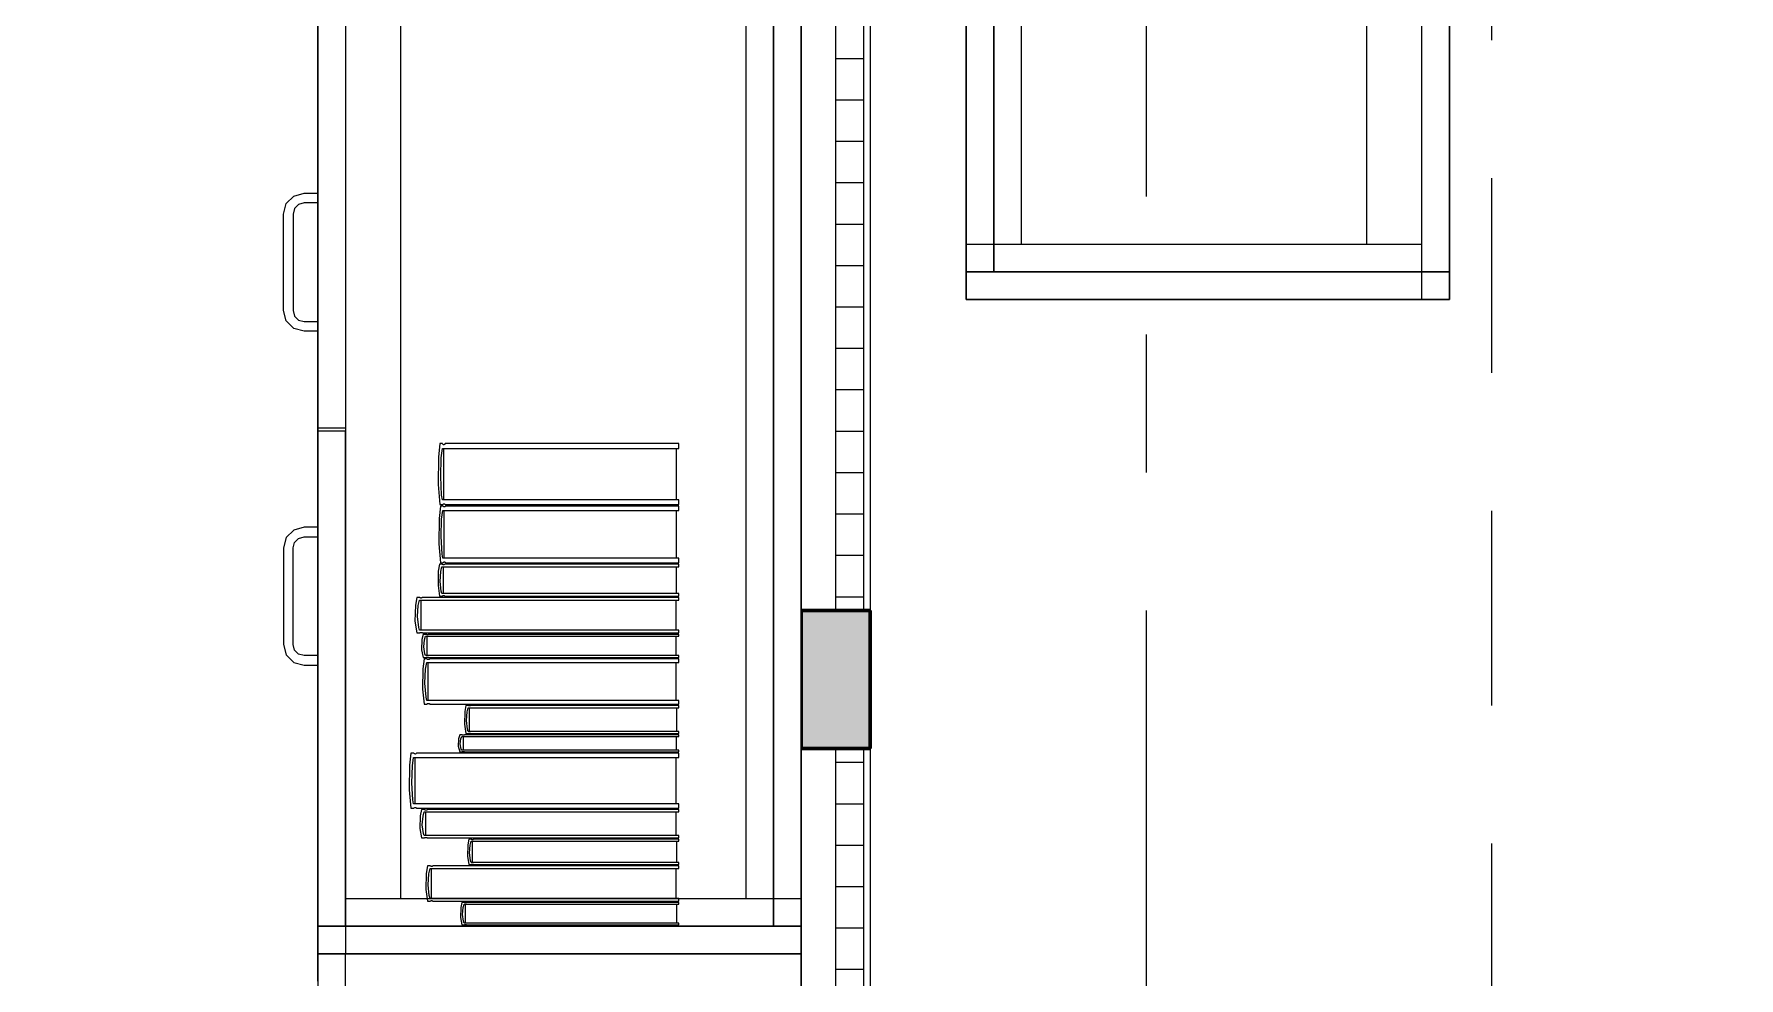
# Model space of a CAD drawing. Header units: inches. Extents: x -19 to 5698, y -728 to 92.
# Drawn here: x 122.014 to 123.249, y 12.084 to 12.768 of the extents above; entities that cross this region are included whole.
import ezdxf

# ---------------------------------------------------------------- set-up
doc = ezdxf.new("R2010")
doc.units = ezdxf.units.IN
doc.header["$MEASUREMENT"] = 0
doc.set_wipeout_variables(frame=1)
for name, pattern in [('Hidden Line', [0.195611, 0.141111, -0.0545]), ('Punto & Raya', [0.65, 0.5, -0.075, 0, -0.075]), ('Wipeout_Contour', [1, 0, -1])]:
    doc.linetypes.add(name, pattern=pattern)
for name, color, linetype in [('02 _ ARQ _ ALB _ Ejes Generales', 251, 'Continuous'), ('02 _ ARQ _ ZON _ Espacio.3D', 7, 'Continuous'), ('08 _ STR _ EXT _ 09 Vigas', 251, 'Continuous'), ('Acabado - Muros', 7, 'Continuous'), ('Interior - Mobiliario', 7, 'Continuous')]:
    doc.layers.add(name, color=color, linetype=linetype)
pattern_1 = [(0, (92.500015, 6e-09), (0, 0.03), [])]

msp = doc.modelspace()

# ---------------------------------------------------------------- linework, layer by layer
at = {"layer": '02 _ ARQ _ ZON _ Espacio.3D', "color": 254, "linetype": 'Continuous', "lineweight": 0, "flags": 128}
for points in [[(104.8201, 17.35), (104.8201, 6.45), (117.6487, 6.4499), (117.6487, 7.7), (117.7931, 7.7), (117.793, 6.45), (122.1232, 6.45), (122.1232, 7.7), (122.57, 7.7), (122.57, 16.9), (122.57, 17.4), (116.67, 17.4), (116.67, 16.9), (116.07, 16.9), (116.07, 16.2999), (115.57, 16.2999), (115.57, 17.4), (112.57, 17.4), (112.57, 16.0999), (108.57, 16.0998), (108.57, 17.35)], [(122.62, 8.1), (123.07, 8.1), (123.07, 7.7), (124.5795, 7.6999), (124.5795, 7.2), (129.37, 7.2), (129.37, 7.7), (129.57, 7.7), (129.57, 8.1), (130.07, 8.1), (130.07, 16.5), (129.57, 16.5), (129.57, 17.35), (129.37, 17.35), (123.27, 17.35), (123.07, 17.35), (123.07, 16.5), (122.62, 16.5)]]:
    msp.add_lwpolyline(points, close=True, dxfattribs=at)
at = {"layer": '08 _ STR _ EXT _ 09 Vigas', "color": 251, "linetype": 'Hidden Line', "lineweight": 13, "true_color": 0x636466}
msp.add_line((123.07, 7.7), (123.07, 16.9), dxfattribs=at)
at = {"layer": 'Interior - Mobiliario', "color": 175, "linetype": 'Continuous', "lineweight": 13}
for p, q in [((122.7094, 14.0554), (122.7094, 12.5954)), ((123.0194, 12.5954), (123.0194, 14.0554)), ((122.7294, 12.6154), (122.7294, 14.0354)), ((122.9794, 14.0354), (122.9794, 12.6154)), ((123.0194, 12.6154), (123.0194, 14.0354)), ((122.24, 13.5813), (122.24, 12.1213)), ((122.55, 12.1213), (122.55, 13.5813)), ((122.24, 13.5613), (122.24, 12.1413)), ((122.28, 12.1413), (122.28, 13.5613)), ((122.53, 13.5613), (122.53, 12.1413)), ((122.22, 12.8413), (122.22, 12.4823)), ((122.24, 12.8413), (122.24, 12.4823)), ((122.195, 12.6373), (122.197, 12.6448)), ((122.197, 12.6448), (122.2025, 12.6502)), ((122.2025, 12.6502), (122.21, 12.6523)), ((122.206, 12.6442), (122.2031, 12.6413)), ((122.21, 12.6453), (122.206, 12.6442)), ((122.21, 12.6523), (122.22, 12.6523)), ((122.22, 12.6453), (122.21, 12.6453)), ((122.22, 12.6523), (122.22, 12.6453)), ((122.195, 12.5673), (122.195, 12.6373)), ((122.2031, 12.6413), (122.202, 12.6373)), ((122.202, 12.6373), (122.202, 12.5673)), ((122.7294, 12.6154), (122.9794, 12.6154)), ((122.9794, 12.6154), (123.0194, 12.6154)), ((122.7094, 12.5954), (123.0194, 12.5954)), ((122.197, 12.5598), (122.195, 12.5673)), ((122.2025, 12.5543), (122.197, 12.5598)), ((122.202, 12.5673), (122.2031, 12.5633)), ((122.2031, 12.5633), (122.206, 12.5603)), ((122.206, 12.5603), (122.21, 12.5593)), ((122.21, 12.5593), (122.22, 12.5593)), ((122.22, 12.5593), (122.22, 12.5523)), ((122.21, 12.5523), (122.2025, 12.5543)), ((122.22, 12.5523), (122.21, 12.5523)), ((122.22, 12.4823), (122.24, 12.4823)), ((122.22, 12.4803), (122.24, 12.4803)), ((122.3084, 12.4709), (122.3074, 12.4612)), ((122.3102, 12.4709), (122.3084, 12.4709)), ((122.3103, 12.4707), (122.3102, 12.4709)), ((122.3106, 12.4704), (122.3103, 12.4707)), ((122.3108, 12.4702), (122.3106, 12.4704)), ((122.311, 12.4701), (122.3108, 12.4702)), ((122.3113, 12.4701), (122.311, 12.4701)), ((122.3115, 12.4702), (122.3113, 12.4701)), ((122.3118, 12.4704), (122.3115, 12.4702)), ((122.312, 12.4706), (122.3118, 12.4704)), ((122.3122, 12.4709), (122.312, 12.4706)), ((122.4813, 12.4709), (122.3122, 12.4709)), ((122.4813, 12.4673), (122.4813, 12.4709)), ((122.3074, 12.4612), (122.3072, 12.4414)), ((122.3089, 12.4471), (122.3093, 12.4607)), ((122.3093, 12.4607), (122.3101, 12.4673)), ((122.3101, 12.4673), (122.4813, 12.4673)), ((122.311, 12.4673), (122.311, 12.4302)), ((122.4796, 12.4302), (122.4796, 12.4673)), ((122.3096, 12.4336), (122.3089, 12.4471)), ((122.3072, 12.4414), (122.3084, 12.4267)), ((122.3101, 12.4302), (122.3096, 12.4336)), ((122.3087, 12.4257), (122.3078, 12.4167)), ((122.3084, 12.4267), (122.3102, 12.4267)), ((122.3106, 12.4257), (122.3087, 12.4257)), ((122.3096, 12.4162), (122.3104, 12.4224)), ((122.4813, 12.4302), (122.3101, 12.4302)), ((122.3102, 12.4267), (122.3104, 12.4269)), ((122.3104, 12.4269), (122.3106, 12.4272)), ((122.3104, 12.4224), (122.4813, 12.4224)), ((122.3106, 12.4272), (122.3108, 12.4273)), ((122.3107, 12.4255), (122.3106, 12.4257)), ((122.3109, 12.4253), (122.3107, 12.4255)), ((122.3108, 12.4273), (122.3111, 12.4274)), ((122.3111, 12.4251), (122.3109, 12.4253)), ((122.3111, 12.4274), (122.3114, 12.4274)), ((122.3114, 12.425), (122.3111, 12.4251)), ((122.3113, 12.4224), (122.3113, 12.3878)), ((122.3114, 12.4274), (122.3116, 12.4273)), ((122.3116, 12.425), (122.3114, 12.425)), ((122.3116, 12.4273), (122.3118, 12.4271)), ((122.3119, 12.4251), (122.3116, 12.425)), ((122.3118, 12.4271), (122.3121, 12.4269)), ((122.3121, 12.4252), (122.3119, 12.4251)), ((122.3121, 12.4269), (122.3122, 12.4267)), ((122.3124, 12.4255), (122.3121, 12.4252)), ((122.3122, 12.4267), (122.4813, 12.4267)), ((122.3125, 12.4257), (122.3124, 12.4255)), ((122.4813, 12.4257), (122.3125, 12.4257)), ((122.4796, 12.3878), (122.4796, 12.4224)), ((122.4813, 12.4267), (122.4813, 12.4302)), ((122.4813, 12.4224), (122.4813, 12.4257)), ((122.2025, 12.4082), (122.197, 12.4028)), ((122.21, 12.4103), (122.2025, 12.4082)), ((122.22, 12.4103), (122.21, 12.4103)), ((122.22, 12.4033), (122.22, 12.4103)), ((122.3078, 12.4167), (122.3075, 12.3983)), ((122.3092, 12.4036), (122.3096, 12.4162)), ((122.197, 12.4028), (122.195, 12.3953)), ((122.195, 12.3953), (122.195, 12.3253)), ((122.202, 12.3953), (122.2031, 12.3993)), ((122.202, 12.3253), (122.202, 12.3953)), ((122.2031, 12.3993), (122.206, 12.4022)), ((122.206, 12.4022), (122.21, 12.4033)), ((122.21, 12.4033), (122.22, 12.4033)), ((122.3075, 12.3983), (122.3087, 12.3845)), ((122.3099, 12.3909), (122.3092, 12.4036)), ((122.3081, 12.3835), (122.3072, 12.3785)), ((122.31, 12.3835), (122.3081, 12.3835)), ((122.3087, 12.3845), (122.3106, 12.3845)), ((122.3104, 12.3878), (122.3099, 12.3909)), ((122.3101, 12.3834), (122.31, 12.3835)), ((122.3103, 12.3833), (122.3101, 12.3834)), ((122.3106, 12.3832), (122.3103, 12.3833)), ((122.4813, 12.3878), (122.3104, 12.3878)), ((122.3106, 12.3845), (122.3107, 12.3848)), ((122.3108, 12.3832), (122.3106, 12.3832)), ((122.3107, 12.3848), (122.3109, 12.385)), ((122.3111, 12.3831), (122.3108, 12.3832)), ((122.3109, 12.385), (122.3112, 12.3851)), ((122.3113, 12.3832), (122.3111, 12.3831)), ((122.3112, 12.3851), (122.3114, 12.3852)), ((122.3116, 12.3833), (122.3113, 12.3832)), ((122.3114, 12.3852), (122.3117, 12.3852)), ((122.3118, 12.3834), (122.3116, 12.3833)), ((122.3117, 12.3852), (122.3119, 12.3851)), ((122.3119, 12.3835), (122.3118, 12.3834)), ((122.3119, 12.3851), (122.3122, 12.3849)), ((122.4813, 12.3835), (122.3119, 12.3835)), ((122.3122, 12.3849), (122.3124, 12.3847)), ((122.3124, 12.3847), (122.3125, 12.3845)), ((122.3125, 12.3845), (122.4813, 12.3845)), ((122.4813, 12.3845), (122.4813, 12.3878)), ((122.4813, 12.3817), (122.4813, 12.3835)), ((122.3072, 12.3785), (122.307, 12.3681)), ((122.3086, 12.3711), (122.3091, 12.3782)), ((122.3093, 12.364), (122.3086, 12.3711)), ((122.3091, 12.3782), (122.3098, 12.3817)), ((122.3098, 12.3817), (122.4813, 12.3817)), ((122.3107, 12.3817), (122.3107, 12.3623)), ((122.4796, 12.3623), (122.4796, 12.3817)), ((122.2916, 12.3594), (122.2906, 12.3538)), ((122.2937, 12.3594), (122.2916, 12.3594)), ((122.2938, 12.3593), (122.2937, 12.3594)), ((122.294, 12.3592), (122.2938, 12.3593)), ((122.2943, 12.3591), (122.294, 12.3592)), ((122.2946, 12.359), (122.2943, 12.3591)), ((122.2948, 12.359), (122.2946, 12.359)), ((122.2951, 12.3591), (122.2948, 12.359)), ((122.2954, 12.3592), (122.2951, 12.3591)), ((122.2956, 12.3593), (122.2954, 12.3592)), ((122.2958, 12.3594), (122.2956, 12.3593)), ((122.4813, 12.3594), (122.2958, 12.3594)), ((122.307, 12.3681), (122.3081, 12.3604)), ((122.3081, 12.3604), (122.31, 12.3604)), ((122.3098, 12.3623), (122.3093, 12.364)), ((122.4813, 12.3623), (122.3098, 12.3623)), ((122.31, 12.3604), (122.3101, 12.3606)), ((122.3101, 12.3606), (122.3104, 12.3607)), ((122.3104, 12.3607), (122.3106, 12.3608)), ((122.3106, 12.3608), (122.3109, 12.3608)), ((122.3109, 12.3608), (122.3111, 12.3608)), ((122.3111, 12.3608), (122.3114, 12.3608)), ((122.3114, 12.3608), (122.3116, 12.3607)), ((122.3116, 12.3607), (122.3118, 12.3605)), ((122.3118, 12.3605), (122.3119, 12.3604)), ((122.3119, 12.3604), (122.4813, 12.3604)), ((122.4813, 12.3604), (122.4813, 12.3623)), ((122.4813, 12.3574), (122.4813, 12.3594)), ((122.2906, 12.3538), (122.2903, 12.3423)), ((122.2922, 12.3456), (122.2926, 12.3535)), ((122.293, 12.3377), (122.2922, 12.3456)), ((122.2926, 12.3535), (122.2935, 12.3574)), ((122.2935, 12.3574), (122.4813, 12.3574)), ((122.2945, 12.3574), (122.2945, 12.3358)), ((122.4794, 12.3358), (122.4794, 12.3574)), ((122.2903, 12.3423), (122.2916, 12.3337)), ((122.2916, 12.3337), (122.2937, 12.3337)), ((122.2935, 12.3358), (122.293, 12.3377)), ((122.4813, 12.3358), (122.2935, 12.3358)), ((122.2937, 12.3337), (122.2938, 12.3338)), ((122.2938, 12.3338), (122.2941, 12.334)), ((122.2941, 12.334), (122.2944, 12.3341)), ((122.2944, 12.3341), (122.2946, 12.3341)), ((122.2946, 12.3341), (122.2949, 12.3341)), ((122.2949, 12.3341), (122.2952, 12.3341)), ((122.2952, 12.3341), (122.2954, 12.334)), ((122.2954, 12.334), (122.2957, 12.3338)), ((122.2957, 12.3338), (122.2958, 12.3337)), ((122.2958, 12.3337), (122.4813, 12.3337)), ((122.4813, 12.3337), (122.4813, 12.3358)), ((122.195, 12.3253), (122.197, 12.3178)), ((122.2031, 12.3213), (122.202, 12.3253)), ((122.206, 12.3183), (122.2031, 12.3213)), ((122.2952, 12.329), (122.2949, 12.3215)), ((122.2949, 12.3215), (122.2962, 12.3159)), ((122.2962, 12.3327), (122.2952, 12.329)), ((122.2982, 12.3327), (122.2962, 12.3327)), ((122.2967, 12.3237), (122.2972, 12.3288)), ((122.2975, 12.3185), (122.2967, 12.3237)), ((122.2972, 12.3288), (122.298, 12.3314)), ((122.298, 12.3314), (122.4813, 12.3314)), ((122.2983, 12.3326), (122.2982, 12.3327)), ((122.2985, 12.3325), (122.2983, 12.3326)), ((122.2988, 12.3325), (122.2985, 12.3325)), ((122.299, 12.3324), (122.2988, 12.3325)), ((122.2989, 12.3314), (122.2989, 12.3173)), ((122.2993, 12.3324), (122.299, 12.3324)), ((122.2996, 12.3324), (122.2993, 12.3324)), ((122.2998, 12.3325), (122.2996, 12.3324)), ((122.3001, 12.3326), (122.2998, 12.3325)), ((122.3002, 12.3327), (122.3001, 12.3326)), ((122.4813, 12.3327), (122.3002, 12.3327)), ((122.4795, 12.3173), (122.4795, 12.3314)), ((122.4813, 12.3314), (122.4813, 12.3327)), ((122.197, 12.3178), (122.2025, 12.3123)), ((122.2025, 12.3123), (122.21, 12.3103)), ((122.21, 12.3173), (122.206, 12.3183)), ((122.22, 12.3173), (122.21, 12.3173)), ((122.21, 12.3103), (122.22, 12.3103)), ((122.22, 12.3103), (122.22, 12.3173)), ((122.297, 12.3149), (122.296, 12.3077)), ((122.2962, 12.3159), (122.2982, 12.3159)), ((122.299, 12.3149), (122.297, 12.3149)), ((122.298, 12.3173), (122.2975, 12.3185)), ((122.4813, 12.3173), (122.298, 12.3173)), ((122.298, 12.3074), (122.2988, 12.3123)), ((122.2982, 12.3159), (122.2983, 12.316)), ((122.2983, 12.316), (122.2986, 12.3161)), ((122.2986, 12.3161), (122.2988, 12.3162)), ((122.2988, 12.3162), (122.2991, 12.3162)), ((122.2988, 12.3123), (122.4813, 12.3123)), ((122.2991, 12.3148), (122.299, 12.3149)), ((122.2991, 12.3162), (122.2994, 12.3162)), ((122.2993, 12.3146), (122.2991, 12.3148)), ((122.2996, 12.3145), (122.2993, 12.3146)), ((122.2994, 12.3162), (122.2996, 12.3162)), ((122.2996, 12.3162), (122.2999, 12.3161)), ((122.2998, 12.3144), (122.2996, 12.3145)), ((122.2997, 12.3123), (122.2997, 12.2848)), ((122.3001, 12.3144), (122.2998, 12.3144)), ((122.2999, 12.3161), (122.3001, 12.316)), ((122.3001, 12.316), (122.3002, 12.3159)), ((122.3004, 12.3144), (122.3001, 12.3144)), ((122.3002, 12.3159), (122.4813, 12.3159)), ((122.3006, 12.3146), (122.3004, 12.3144)), ((122.3009, 12.3148), (122.3006, 12.3146)), ((122.301, 12.3149), (122.3009, 12.3148)), ((122.4813, 12.3149), (122.301, 12.3149)), ((122.4795, 12.2848), (122.4795, 12.3123)), ((122.4813, 12.3159), (122.4813, 12.3173)), ((122.4813, 12.3123), (122.4813, 12.3149)), ((122.296, 12.3077), (122.2957, 12.2931)), ((122.2975, 12.2973), (122.298, 12.3074)), ((122.2983, 12.2872), (122.2975, 12.2973)), ((122.2957, 12.2931), (122.297, 12.2821)), ((122.2988, 12.2848), (122.2983, 12.2872)), ((122.4813, 12.2848), (122.2988, 12.2848)), ((122.4813, 12.2821), (122.4813, 12.2848)), ((122.297, 12.2821), (122.299, 12.2821)), ((122.299, 12.2821), (122.2991, 12.2823)), ((122.2991, 12.2823), (122.2994, 12.2825)), ((122.2994, 12.2825), (122.2996, 12.2826)), ((122.2996, 12.2826), (122.2999, 12.2827)), ((122.2999, 12.2827), (122.3002, 12.2827)), ((122.3002, 12.2827), (122.3004, 12.2826)), ((122.3004, 12.2826), (122.3007, 12.2825)), ((122.3007, 12.2825), (122.3009, 12.2823)), ((122.3009, 12.2823), (122.301, 12.2821)), ((122.301, 12.2821), (122.4813, 12.2821)), ((122.3264, 12.2767), (122.3262, 12.2676)), ((122.3272, 12.2811), (122.3264, 12.2767)), ((122.3289, 12.2811), (122.3272, 12.2811)), ((122.3276, 12.2702), (122.328, 12.2765)), ((122.328, 12.2765), (122.3287, 12.2795)), ((122.3287, 12.2795), (122.4813, 12.2795)), ((122.329, 12.2811), (122.3289, 12.2811)), ((122.3292, 12.2809), (122.329, 12.2811)), ((122.3294, 12.2808), (122.3292, 12.2809)), ((122.3296, 12.2808), (122.3294, 12.2808)), ((122.3295, 12.2795), (122.3295, 12.2624)), ((122.3298, 12.2808), (122.3296, 12.2808)), ((122.3301, 12.2808), (122.3298, 12.2808)), ((122.3303, 12.2809), (122.3301, 12.2808)), ((122.3305, 12.281), (122.3303, 12.2809)), ((122.3306, 12.2811), (122.3305, 12.281)), ((122.4813, 12.2811), (122.3306, 12.2811)), ((122.4798, 12.2624), (122.4798, 12.2795)), ((122.4813, 12.2795), (122.4813, 12.2811)), ((122.3227, 12.2598), (122.3218, 12.2571)), ((122.3244, 12.2598), (122.3227, 12.2598)), ((122.3245, 12.2597), (122.3244, 12.2598)), ((122.3247, 12.2596), (122.3245, 12.2597)), ((122.3249, 12.2596), (122.3247, 12.2596)), ((122.3252, 12.2596), (122.3249, 12.2596)), ((122.3254, 12.2596), (122.3252, 12.2596)), ((122.3256, 12.2596), (122.3254, 12.2596)), ((122.3258, 12.2596), (122.3256, 12.2596)), ((122.326, 12.2597), (122.3258, 12.2596)), ((122.3262, 12.2598), (122.326, 12.2597)), ((122.3262, 12.2676), (122.3272, 12.2608)), ((122.4813, 12.2598), (122.3262, 12.2598)), ((122.3272, 12.2608), (122.3289, 12.2608)), ((122.3283, 12.2639), (122.3276, 12.2702)), ((122.3287, 12.2624), (122.3283, 12.2639)), ((122.4813, 12.2624), (122.3287, 12.2624)), ((122.3289, 12.2608), (122.329, 12.2609)), ((122.329, 12.2609), (122.3292, 12.261)), ((122.3292, 12.261), (122.3294, 12.2611)), ((122.3294, 12.2611), (122.3296, 12.2611)), ((122.3296, 12.2611), (122.3299, 12.2611)), ((122.3299, 12.2611), (122.3301, 12.261)), ((122.3301, 12.261), (122.3303, 12.261)), ((122.3303, 12.261), (122.3305, 12.2608)), ((122.3305, 12.2608), (122.3306, 12.2608)), ((122.3306, 12.2608), (122.4813, 12.2608)), ((122.4813, 12.2608), (122.4813, 12.2624)), ((122.4813, 12.2588), (122.4813, 12.2598)), ((122.3218, 12.2571), (122.3216, 12.2517)), ((122.3216, 12.2517), (122.3227, 12.2477)), ((122.3227, 12.2477), (122.3244, 12.2477)), ((122.3231, 12.2533), (122.3236, 12.257)), ((122.3238, 12.2496), (122.3231, 12.2533)), ((122.3236, 12.257), (122.3243, 12.2588)), ((122.3243, 12.2487), (122.3238, 12.2496)), ((122.3243, 12.2588), (122.4813, 12.2588)), ((122.4813, 12.2487), (122.3243, 12.2487)), ((122.3244, 12.2477), (122.3246, 12.2478)), ((122.3246, 12.2478), (122.3248, 12.2479)), ((122.3248, 12.2479), (122.325, 12.2479)), ((122.325, 12.2479), (122.3252, 12.2479)), ((122.3251, 12.2588), (122.3251, 12.2487)), ((122.3252, 12.2479), (122.3254, 12.2479)), ((122.3254, 12.2479), (122.3257, 12.2479)), ((122.3257, 12.2479), (122.3259, 12.2478)), ((122.3259, 12.2478), (122.3261, 12.2478)), ((122.3261, 12.2478), (122.3262, 12.2477)), ((122.3262, 12.2477), (122.4813, 12.2477)), ((122.4797, 12.2487), (122.4797, 12.2588)), ((122.4813, 12.2477), (122.4813, 12.2487)), ((122.2863, 12.2379), (122.286, 12.22)), ((122.2873, 12.2467), (122.2863, 12.2379)), ((122.2894, 12.2467), (122.2873, 12.2467)), ((122.2879, 12.2252), (122.2884, 12.2375)), ((122.2884, 12.2375), (122.2893, 12.2435)), ((122.2893, 12.2435), (122.4813, 12.2435)), ((122.2895, 12.2466), (122.2894, 12.2467)), ((122.2898, 12.2463), (122.2895, 12.2466)), ((122.29, 12.2461), (122.2898, 12.2463)), ((122.2903, 12.2461), (122.29, 12.2461)), ((122.2902, 12.2435), (122.2902, 12.2099)), ((122.2906, 12.246), (122.2903, 12.2461)), ((122.2909, 12.2461), (122.2906, 12.246)), ((122.2912, 12.2463), (122.2909, 12.2461)), ((122.2914, 12.2465), (122.2912, 12.2463)), ((122.2916, 12.2467), (122.2914, 12.2465)), ((122.4813, 12.2467), (122.2916, 12.2467)), ((122.4794, 12.2099), (122.4794, 12.2435)), ((122.4813, 12.2435), (122.4813, 12.2467)), ((122.2887, 12.2129), (122.2879, 12.2252)), ((122.286, 12.22), (122.2873, 12.2067)), ((122.2893, 12.2099), (122.2887, 12.2129)), ((122.4813, 12.2099), (122.2893, 12.2099)), ((122.4813, 12.2067), (122.4813, 12.2099)), ((122.2873, 12.2067), (122.2894, 12.2067)), ((122.2894, 12.2067), (122.2896, 12.2069)), ((122.2896, 12.2069), (122.2898, 12.2071)), ((122.2898, 12.2071), (122.2901, 12.2073)), ((122.2901, 12.2073), (122.2904, 12.2073)), ((122.2904, 12.2073), (122.2907, 12.2073)), ((122.2907, 12.2073), (122.291, 12.2072)), ((122.291, 12.2072), (122.2912, 12.2071)), ((122.2912, 12.2071), (122.2915, 12.2068)), ((122.2915, 12.2068), (122.2916, 12.2067)), ((122.2916, 12.2067), (122.4813, 12.2067)), ((122.2941, 12.2012), (122.2938, 12.192)), ((122.2951, 12.2057), (122.2941, 12.2012)), ((122.2971, 12.2057), (122.2951, 12.2057)), ((122.2956, 12.1947), (122.2961, 12.201)), ((122.2961, 12.201), (122.2969, 12.204)), ((122.2969, 12.204), (122.4813, 12.204)), ((122.2972, 12.2056), (122.2971, 12.2057)), ((122.2974, 12.2055), (122.2972, 12.2056)), ((122.2977, 12.2054), (122.2974, 12.2055)), ((122.298, 12.2053), (122.2977, 12.2054)), ((122.2979, 12.204), (122.2979, 12.1869)), ((122.2982, 12.2053), (122.298, 12.2053)), ((122.2985, 12.2054), (122.2982, 12.2053)), ((122.2988, 12.2054), (122.2985, 12.2054)), ((122.299, 12.2056), (122.2988, 12.2054)), ((122.2992, 12.2057), (122.299, 12.2056)), ((122.4813, 12.2057), (122.2992, 12.2057)), ((122.4795, 12.1869), (122.4795, 12.204)), ((122.4813, 12.204), (122.4813, 12.2057)), ((122.2938, 12.192), (122.2951, 12.1852)), ((122.2951, 12.1852), (122.2971, 12.1852)), ((122.2964, 12.1884), (122.2956, 12.1947)), ((122.2969, 12.1869), (122.2964, 12.1884)), ((122.4813, 12.1869), (122.2969, 12.1869)), ((122.2971, 12.1852), (122.2973, 12.1853)), ((122.2973, 12.1853), (122.2975, 12.1854)), ((122.2975, 12.1854), (122.2978, 12.1855)), ((122.2978, 12.1855), (122.298, 12.1856)), ((122.298, 12.1856), (122.2983, 12.1856)), ((122.2983, 12.1856), (122.2986, 12.1855)), ((122.2986, 12.1855), (122.2988, 12.1854)), ((122.2988, 12.1854), (122.2991, 12.1853)), ((122.2991, 12.1853), (122.2992, 12.1852)), ((122.2992, 12.1852), (122.4813, 12.1852)), ((122.4813, 12.1852), (122.4813, 12.1869)), ((122.3285, 12.1802), (122.3283, 12.1721)), ((122.3294, 12.1842), (122.3285, 12.1802)), ((122.331, 12.1842), (122.3294, 12.1842)), ((122.3298, 12.1744), (122.3302, 12.18)), ((122.3304, 12.1689), (122.3298, 12.1744)), ((122.3302, 12.18), (122.3309, 12.1828)), ((122.3309, 12.1828), (122.4813, 12.1828)), ((122.3311, 12.1841), (122.331, 12.1842)), ((122.3313, 12.184), (122.3311, 12.1841)), ((122.3315, 12.184), (122.3313, 12.184)), ((122.3317, 12.1839), (122.3315, 12.184)), ((122.3316, 12.1828), (122.3316, 12.1675)), ((122.332, 12.1839), (122.3317, 12.1839)), ((122.3322, 12.1839), (122.332, 12.1839)), ((122.3324, 12.184), (122.3322, 12.1839)), ((122.3326, 12.1841), (122.3324, 12.184)), ((122.3327, 12.1842), (122.3326, 12.1841)), ((122.4813, 12.1842), (122.3327, 12.1842)), ((122.4798, 12.1675), (122.4798, 12.1828)), ((122.4813, 12.1828), (122.4813, 12.1842)), ((122.2993, 12.165), (122.2983, 12.1594)), ((122.3013, 12.165), (122.2993, 12.165)), ((122.3003, 12.1591), (122.3012, 12.163)), ((122.3012, 12.163), (122.4813, 12.163)), ((122.3014, 12.1649), (122.3013, 12.165)), ((122.3016, 12.1648), (122.3014, 12.1649)), ((122.3019, 12.1647), (122.3016, 12.1648)), ((122.3022, 12.1646), (122.3019, 12.1647)), ((122.3021, 12.163), (122.3021, 12.1414)), ((122.3024, 12.1646), (122.3022, 12.1646)), ((122.3027, 12.1646), (122.3024, 12.1646)), ((122.3029, 12.1647), (122.3027, 12.1646)), ((122.3032, 12.1649), (122.3029, 12.1647)), ((122.3033, 12.165), (122.3032, 12.1649)), ((122.4813, 12.165), (122.3033, 12.165)), ((122.3283, 12.1721), (122.3294, 12.166)), ((122.3294, 12.166), (122.331, 12.166)), ((122.3309, 12.1675), (122.3304, 12.1689)), ((122.4813, 12.1675), (122.3309, 12.1675)), ((122.331, 12.166), (122.3311, 12.1661)), ((122.3311, 12.1661), (122.3313, 12.1662)), ((122.3313, 12.1662), (122.3316, 12.1663)), ((122.3316, 12.1663), (122.3318, 12.1663)), ((122.3318, 12.1663), (122.332, 12.1663)), ((122.332, 12.1663), (122.3322, 12.1663)), ((122.3322, 12.1663), (122.3324, 12.1662)), ((122.3324, 12.1662), (122.3326, 12.1661)), ((122.3326, 12.1661), (122.3327, 12.166)), ((122.3327, 12.166), (122.4813, 12.166)), ((122.4795, 12.1414), (122.4795, 12.163)), ((122.4813, 12.166), (122.4813, 12.1675)), ((122.4813, 12.163), (122.4813, 12.165)), ((122.2983, 12.1594), (122.2981, 12.1479)), ((122.2999, 12.1512), (122.3003, 12.1591)), ((122.3006, 12.1434), (122.2999, 12.1512)), ((122.24, 12.1413), (122.28, 12.1413)), ((122.28, 12.1413), (122.53, 12.1413)), ((122.2981, 12.1479), (122.2993, 12.1394)), ((122.2993, 12.1394), (122.3013, 12.1394)), ((122.3012, 12.1414), (122.3006, 12.1434)), ((122.4813, 12.1414), (122.3012, 12.1414)), ((122.3013, 12.1394), (122.3015, 12.1395)), ((122.3015, 12.1395), (122.3017, 12.1397)), ((122.3017, 12.1397), (122.302, 12.1397)), ((122.302, 12.1397), (122.3022, 12.1398)), ((122.3022, 12.1398), (122.3025, 12.1398)), ((122.3025, 12.1398), (122.3027, 12.1397)), ((122.3027, 12.1397), (122.303, 12.1396)), ((122.303, 12.1396), (122.3032, 12.1395)), ((122.3032, 12.1395), (122.3033, 12.1394)), ((122.3033, 12.1394), (122.4813, 12.1394)), ((122.3243, 12.1384), (122.3234, 12.1348)), ((122.326, 12.1384), (122.3243, 12.1384)), ((122.3251, 12.1347), (122.3258, 12.1371)), ((122.3258, 12.1371), (122.4813, 12.1371)), ((122.3261, 12.1383), (122.326, 12.1384)), ((122.3263, 12.1382), (122.3261, 12.1383)), ((122.3265, 12.1381), (122.3263, 12.1382)), ((122.3267, 12.1381), (122.3265, 12.1381)), ((122.3269, 12.1381), (122.3267, 12.1381)), ((122.3272, 12.1381), (122.3269, 12.1381)), ((122.3274, 12.1382), (122.3272, 12.1381)), ((122.3276, 12.1383), (122.3274, 12.1382)), ((122.3277, 12.1384), (122.3276, 12.1383)), ((122.4813, 12.1384), (122.3277, 12.1384)), ((122.4813, 12.1394), (122.4813, 12.1414)), ((122.4813, 12.1371), (122.4813, 12.1384)), ((122.3234, 12.1348), (122.3232, 12.1276)), ((122.3247, 12.1297), (122.3251, 12.1347)), ((122.24, 12.1213), (122.55, 12.1213))]:
    msp.add_line(p, q, dxfattribs=at)

# ---------------------------------------------------------------- next in the draw order: wipeouts: each hides what was drawn before it
at = {"color": 254, "linetype": 'Wipeout_Contour', "lineweight": 0, "ltscale": 5005.932302}
msp.add_wipeout([(122.57, 14.5), (122.57, 12.35), (122.62, 12.35), (122.62, 14.4835), (122.587, 14.4835), (122.587, 14.5)], dxfattribs=at).dxf.layer = 'Acabado - Muros'
at = {"color": 254, "linetype": 'Wipeout_Contour', "lineweight": 0, "ltscale": 5005.641837}
msp.add_wipeout([(122.57, 12.25), (122.57, 10.1), (122.587, 10.1), (122.587, 10.1165), (122.62, 10.1165), (122.62, 12.25)], dxfattribs=at).dxf.layer = 'Acabado - Muros'
at = {"color": 254, "linetype": 'Wipeout_Contour', "lineweight": 0, "ltscale": 3337.461239}
msp.add_wipeout([(122.7094, 12.5954), (122.7094, 14.0554), (122.6894, 14.0554), (122.6894, 12.5954)], dxfattribs=at).dxf.layer = 'Interior - Mobiliario'

# ---------------------------------------------------------------- next in the draw order: linework, layer by layer
at = {"layer": 'Acabado - Muros', "color": 7, "linetype": 'Continuous', "lineweight": 60}
msp.add_line((122.57, 12.35), (122.57, 12.25), dxfattribs=at)
at = {"layer": 'Acabado - Muros', "color": 251, "linetype": 'Continuous', "lineweight": 13, "flags": 128}
for points in [[(122.57, 16.4), (122.57, 14.5), (122.57, 12.35)], [(122.62, 14.4835), (122.62, 12.35)], [(122.57, 12.25), (122.57, 10.1), (122.57, 8.2)], [(122.62, 12.25), (122.62, 10.1165)]]:
    msp.add_lwpolyline(points, dxfattribs=at)
at = {"layer": 'Interior - Mobiliario', "color": 175, "linetype": 'Continuous', "lineweight": 30}
for p, q in [((122.6894, 14.0554), (122.6894, 12.5954)), ((122.7094, 14.0554), (122.7094, 12.5954)), ((122.7094, 12.5954), (122.6894, 12.5954))]:
    msp.add_line(p, q, dxfattribs=at)
at = {"layer": 'Interior - Mobiliario', "color": 175, "linetype": 'Continuous', "lineweight": 13}
for p, q in [((122.6894, 14.0554), (122.6894, 12.5954)), ((122.7094, 12.5954), (122.7094, 14.0554)), ((122.6894, 14.0354), (122.6894, 12.6154)), ((122.6894, 12.6154), (122.7294, 12.6154)), ((122.6894, 12.5954), (122.7094, 12.5954))]:
    msp.add_line(p, q, dxfattribs=at)

# ---------------------------------------------------------------- next in the draw order: wipeouts: each hides what was drawn before it
at = {"color": 254, "linetype": 'Wipeout_Contour', "lineweight": 0, "ltscale": 3337.090889}
msp.add_wipeout([(122.615, 12.35), (122.615, 14.4835), (122.595, 14.4835), (122.595, 12.35)], dxfattribs=at).dxf.layer = 'Acabado - Muros'
at = {"color": 254, "linetype": 'Wipeout_Contour', "lineweight": 0, "ltscale": 3336.959177}
msp.add_wipeout([(122.615, 10.1165), (122.615, 12.25), (122.595, 12.25), (122.595, 10.1165)], dxfattribs=at).dxf.layer = 'Acabado - Muros'
at = {"color": 254, "linetype": 'Wipeout_Contour', "lineweight": 0, "ltscale": 3338.073948}
msp.add_wipeout([(123.0394, 12.5754), (123.0394, 12.5954), (122.6894, 12.5954), (122.6894, 12.5754)], dxfattribs=at).dxf.layer = 'Interior - Mobiliario'
at = {"color": 254, "linetype": 'Wipeout_Contour', "lineweight": 0, "ltscale": 3336.167142}
msp.add_wipeout([(122.22, 12.0813), (122.57, 12.0813), (122.57, 12.1013), (122.22, 12.1013)], dxfattribs=at).dxf.layer = 'Interior - Mobiliario'

# ---------------------------------------------------------------- next in the draw order: hatches: boundary and pattern name
at = {"layer": 'Acabado - Muros', "linetype": 'Continuous', "lineweight": 0}
h = msp.add_hatch(dxfattribs=at)
h.set_pattern_fill('CONTRACHAPADO_0002', color=254, style=0, pattern_type=2)
h.set_pattern_definition(pattern_1)
h.paths.add_polyline_path([(122.615, 12.35), (122.615, 14.4835), (122.595, 14.4835), (122.595, 12.35)])
msp.add_hatch(color=254, dxfattribs=at).paths.add_polyline_path([(122.57, 12.25), (122.62, 12.25), (122.62, 12.35), (122.57, 12.35)])
h = msp.add_hatch(dxfattribs=at)
h.set_pattern_fill('CONTRACHAPADO_0002', color=254, style=0, pattern_type=2)
h.set_pattern_definition(pattern_1)
h.paths.add_polyline_path([(122.615, 10.1165), (122.615, 12.25), (122.595, 12.25), (122.595, 10.1165)])

# ---------------------------------------------------------------- next in the draw order: linework, layer by layer
at = {"layer": '02 _ ARQ _ ALB _ Ejes Generales', "color": 251, "linetype": 'Punto & Raya', "lineweight": 13, "true_color": 0x636466}
msp.add_line((122.82, 3.05), (122.82, 44.9), dxfattribs=at)
at = {"layer": 'Acabado - Muros', "color": 7, "linetype": 'Continuous', "lineweight": 60}
for p, q in [((122.62, 12.35), (122.57, 12.35)), ((122.62, 12.35), (122.62, 12.25)), ((122.62, 12.25), (122.57, 12.25))]:
    msp.add_line(p, q, dxfattribs=at)
at = {"layer": 'Acabado - Muros', "color": 7, "linetype": 'Continuous', "lineweight": 13, "flags": 128}
for points in [[(122.615, 12.35), (122.595, 12.35), (122.595, 14.4835), (122.615, 14.4835)], [(122.615, 10.1165), (122.595, 10.1165), (122.595, 12.25), (122.615, 12.25)]]:
    msp.add_lwpolyline(points, close=True, dxfattribs=at)
at = {"layer": 'Interior - Mobiliario', "color": 175, "linetype": 'Continuous', "lineweight": 13}
for p, q in [((122.6894, 12.5754), (122.6894, 14.0754)), ((123.0394, 14.0754), (123.0394, 12.5754)), ((122.6894, 14.0554), (122.6894, 12.5954)), ((122.7094, 14.0554), (122.7094, 12.5954)), ((122.7094, 14.0554), (122.7094, 12.5954)), ((122.7094, 14.0554), (122.7094, 12.5954)), ((123.0194, 12.5954), (123.0194, 14.0554)), ((123.0194, 12.5954), (123.0194, 14.0554)), ((123.0394, 12.5954), (123.0394, 14.0554)), ((123.0394, 12.5954), (123.0394, 14.0554)), ((123.0194, 12.5954), (123.0194, 12.9544)), ((123.0394, 12.5954), (123.0394, 12.9544)), ((122.6894, 12.6154), (122.6894, 12.5754)), ((123.0194, 12.5754), (123.0194, 12.6154)), ((122.6894, 12.5954), (122.6894, 12.5754)), ((123.0394, 12.5954), (122.6894, 12.5954)), ((122.6894, 12.5954), (123.0394, 12.5954)), ((122.7094, 12.5954), (123.0394, 12.5954)), ((122.7094, 12.5954), (123.0194, 12.5954)), ((122.7094, 12.5954), (123.0194, 12.5954)), ((123.0394, 12.5954), (123.0194, 12.5954)), ((123.0394, 12.5754), (123.0394, 12.5954)), ((122.6894, 12.5754), (123.0394, 12.5754)), ((122.6894, 12.5754), (123.0194, 12.5754)), ((123.0394, 12.5754), (122.6894, 12.5754)), ((122.22, 12.0813), (122.22, 12.1013)), ((122.22, 12.1013), (122.57, 12.1013)), ((122.22, 12.1013), (122.22, 10.6013)), ((122.57, 12.1013), (122.22, 12.1013)), ((122.24, 12.0613), (122.24, 12.1013)), ((122.24, 12.1013), (122.57, 12.1013)), ((122.57, 12.1013), (122.57, 12.0813)), ((122.57, 12.1013), (122.57, 12.0613)), ((122.57, 10.6013), (122.57, 12.1013))]:
    msp.add_line(p, q, dxfattribs=at)
at = {"layer": 'Interior - Mobiliario', "color": 175, "linetype": 'Continuous', "lineweight": 30}
for p, q in [((123.0394, 12.5954), (122.6894, 12.5954)), ((122.6894, 12.5954), (122.6894, 12.5754)), ((123.0394, 12.5954), (123.0394, 12.5754)), ((123.0394, 12.5754), (122.6894, 12.5754)), ((122.22, 12.1013), (122.57, 12.1013)), ((122.22, 12.1013), (122.22, 12.0813)), ((122.57, 12.1013), (122.57, 12.0813))]:
    msp.add_line(p, q, dxfattribs=at)

# ---------------------------------------------------------------- next in the draw order: wipeouts: each hides what was drawn before it
at = {"color": 254, "linetype": 'Wipeout_Contour', "lineweight": 0, "ltscale": 3336.873776}
msp.add_wipeout([(122.55, 13.5813), (122.55, 12.1213), (122.57, 12.1213), (122.57, 13.5813)], dxfattribs=at).dxf.layer = 'Interior - Mobiliario'

# ---------------------------------------------------------------- next in the draw order: linework, layer by layer
at = {"layer": 'Interior - Mobiliario', "color": 175, "linetype": 'Continuous', "lineweight": 30}
for p, q in [((122.55, 12.1213), (122.55, 13.5813)), ((122.57, 12.1213), (122.57, 13.5813)), ((122.55, 12.1213), (122.57, 12.1213))]:
    msp.add_line(p, q, dxfattribs=at)
at = {"layer": 'Interior - Mobiliario', "color": 175, "linetype": 'Continuous', "lineweight": 13}
for p, q in [((122.55, 13.5813), (122.55, 12.1213)), ((122.57, 12.1213), (122.57, 13.5813)), ((122.57, 12.1413), (122.57, 13.5613)), ((122.53, 12.1413), (122.57, 12.1413)), ((122.55, 12.1213), (122.57, 12.1213))]:
    msp.add_line(p, q, dxfattribs=at)

# ---------------------------------------------------------------- next in the draw order: wipeouts: each hides what was drawn before it
at = {"color": 254, "linetype": 'Wipeout_Contour', "lineweight": 0, "ltscale": 3336.168302}
msp.add_wipeout([(122.22, 12.1213), (122.22, 12.1013), (122.57, 12.1013), (122.57, 12.1213)], dxfattribs=at).dxf.layer = 'Interior - Mobiliario'

# ---------------------------------------------------------------- next in the draw order: linework, layer by layer
at = {"layer": '08 _ STR _ EXT _ 09 Vigas', "color": 251, "linetype": 'Hidden Line', "lineweight": 13, "true_color": 0x636466}
msp.add_line((122.57, 7.7), (122.57, 16.9), dxfattribs=at)
at = {"layer": 'Interior - Mobiliario', "color": 175, "linetype": 'Continuous', "lineweight": 13}
for p, q in [((122.22, 12.1013), (122.22, 13.6013)), ((122.57, 13.6013), (122.57, 12.1013)), ((122.22, 13.5813), (122.22, 12.1213)), ((122.22, 13.5813), (122.22, 12.1213)), ((122.24, 13.5813), (122.24, 12.1213)), ((122.24, 13.5813), (122.24, 12.1213)), ((122.55, 12.1213), (122.55, 13.5813)), ((122.55, 12.1213), (122.55, 13.5813)), ((122.55, 12.1213), (122.55, 13.5813)), ((122.57, 12.1213), (122.57, 13.5813)), ((122.22, 12.1213), (122.22, 12.4803)), ((122.24, 12.1213), (122.24, 12.4803)), ((122.24, 12.1413), (122.24, 12.1013)), ((122.3266, 12.1371), (122.3266, 12.1235)), ((122.4798, 12.1235), (122.4798, 12.1371)), ((122.57, 12.1013), (122.57, 12.1413)), ((122.3232, 12.1276), (122.3243, 12.1223)), ((122.3254, 12.1248), (122.3247, 12.1297)), ((122.3258, 12.1235), (122.3254, 12.1248)), ((122.4813, 12.1235), (122.3258, 12.1235)), ((122.4813, 12.1223), (122.4813, 12.1235)), ((122.57, 12.1213), (122.22, 12.1213)), ((122.22, 12.1213), (122.22, 12.1013)), ((122.22, 12.1213), (122.57, 12.1213)), ((122.22, 12.1213), (122.55, 12.1213)), ((122.22, 12.1213), (122.24, 12.1213)), ((122.24, 12.1213), (122.55, 12.1213)), ((122.24, 12.1213), (122.55, 12.1213)), ((122.3243, 12.1223), (122.326, 12.1223)), ((122.326, 12.1223), (122.3261, 12.1223)), ((122.3261, 12.1223), (122.3263, 12.1224)), ((122.3263, 12.1224), (122.3265, 12.1225)), ((122.3265, 12.1225), (122.3268, 12.1225)), ((122.3268, 12.1225), (122.327, 12.1225)), ((122.327, 12.1225), (122.3272, 12.1225)), ((122.3272, 12.1225), (122.3274, 12.1224)), ((122.3274, 12.1224), (122.3276, 12.1223)), ((122.3276, 12.1223), (122.3277, 12.1223)), ((122.3277, 12.1223), (122.4813, 12.1223)), ((122.57, 12.1013), (122.57, 12.1213)), ((122.22, 12.1013), (122.57, 12.1013)), ((122.57, 12.1013), (122.22, 12.1013)), ((122.24, 12.1013), (122.57, 12.1013))]:
    msp.add_line(p, q, dxfattribs=at)
at = {"layer": 'Interior - Mobiliario', "color": 175, "linetype": 'Continuous', "lineweight": 30}
for p, q in [((122.22, 12.1213), (122.57, 12.1213)), ((122.22, 12.1013), (122.22, 12.1213)), ((122.57, 12.1013), (122.57, 12.1213)), ((122.22, 12.1013), (122.57, 12.1013))]:
    msp.add_line(p, q, dxfattribs=at)

doc.saveas('drawing.dxf')
